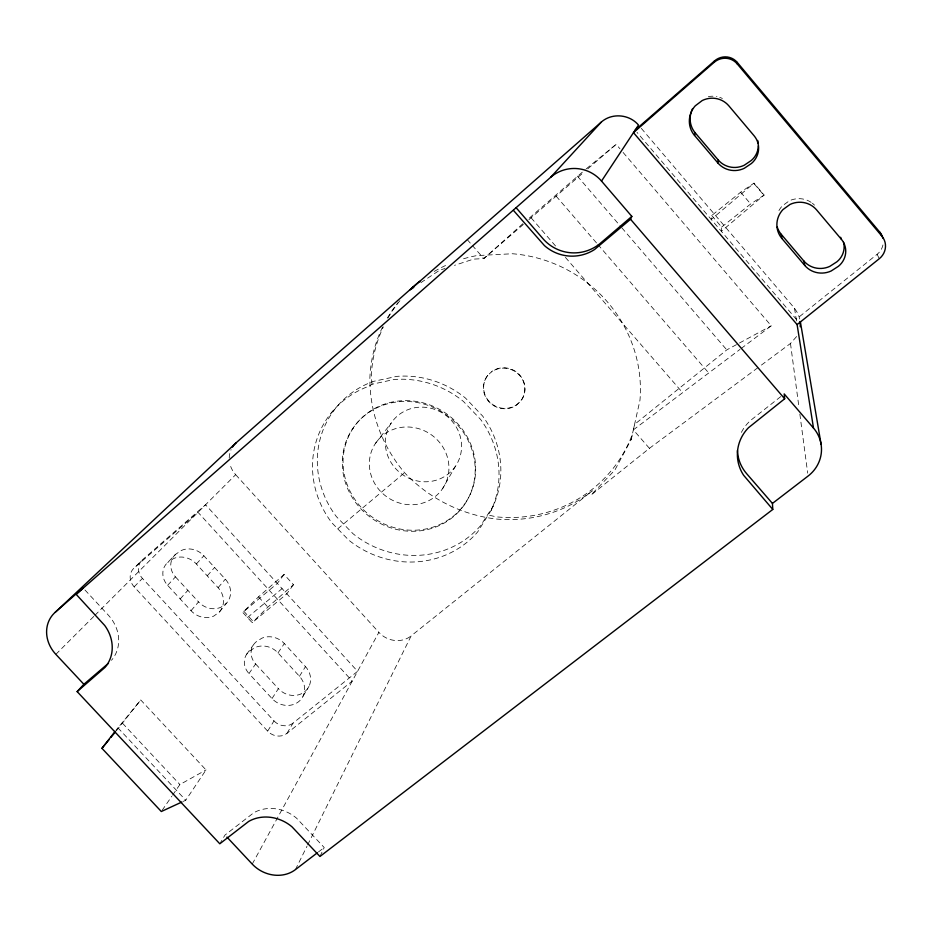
<?xml version="1.0" encoding="UTF-8"?>
<svg xmlns="http://www.w3.org/2000/svg" width="932" height="932" viewBox="0 0 932 932"><rect width="100%" height="100%" fill="white"/><g stroke="black" fill="none" stroke-linecap="round" stroke-linejoin="round"><path stroke-width="0.7" stroke-dasharray="4.66 3.5" d="M711.733 215.478L721.636 227.105L721.321 231.299L764.112 195.068L754.011 183.138L740.66 192.213L711.733 215.478L711.256 219.486L754.011 183.138M757.844 367.732L649.429 448.327L591.086 495.008L614.864 470.089L631.162 439.589L639.969 400.271A135.757 130.923 29.5 0 0 512.449 253.749L476.73 255.613A135.757 130.923 29.5 0 0 461.573 259.364M631.162 439.589L632.478 433.963A135.757 130.923 29.5 0 1 496.43 516.864L488.193 515L477.708 531.881A94.412 88.936 33.3 0 1 348.673 540.082L331.815 522.736A94.412 88.936 33.3 0 1 369.084 386.163L372.043 384.24L394.073 379.51A94.062 88.633 33.3 0 1 463.425 401.436L480.586 419.423A94.062 88.633 33.3 0 1 491.211 510.305L488.193 515M649.429 448.327L633.329 429.873L634.61 424.363L726.785 349.884L738.226 343.687M491.211 510.305L493.086 506.227A93.351 88.039 33.4 0 0 482.578 415.987L465.546 398.127A93.351 88.039 33.4 0 0 396.717 376.377L373.336 381.409A93.351 88.039 33.4 0 0 336.37 516.584L353.042 533.733A93.351 88.039 33.4 0 0 480.679 525.555L493.086 506.227M319.956 856.473L324.208 847.526L296.539 818.156A36.068 31.525 28.6 0 0 253.655 812.832L225.02 835.037L220.546 842.54M295.421 869.614L306.989 846.244M307.642 844.94L411.152 635.88L592.286 490.803A136.293 131.389 29.5 0 1 495.498 518.949C460.734 514.511 428.662 498.166 404.581 472.722C382.132 446.195 369.573 412.678 369.887 377.868A136.293 131.389 29.5 0 1 382.609 326.934M464.322 504.806A67.57 63.726 33.4 0 0 412.492 401.843A67.57 63.726 33.4 0 0 349.442 492.457A67.57 63.726 33.4 0 0 464.322 504.806L464.835 503.804A67.442 63.621 33.4 0 0 413.109 401.028A67.442 63.621 33.4 0 0 350.164 491.479A67.442 63.621 33.4 0 0 464.835 503.804M252.234 864.092L378.87 632.362A23.323 21.436 28.4 0 0 411.152 635.88M442.525 488.729A40.46 38.165 33.4 0 0 411.187 427.194A40.46 38.165 33.4 0 0 373.697 481.658A40.46 38.165 33.4 0 0 442.525 488.729L455.399 466.338A38.713 36.697 33.5 0 0 425.493 407.331A38.713 36.697 33.5 0 0 389.471 459.697A38.713 36.697 33.5 0 0 455.399 466.338M796.615 336.534L790.487 343.465L759.009 366.858M286.951 733.368L293.056 723.116L357.585 671.32L205.553 504.771L142.468 559.794L134.161 567.972A14.271 12.792 39.9 0 0 134.161 586.834L267.659 731.107A14.05 12.535 30.9 0 0 286.951 733.368L352.249 681.071L198.003 512.309L134.161 567.972M303.005 696.297L308.97 686.406M267.659 731.107L274.008 720.89L142.445 578.411A14.073 12.64 40 0 1 142.468 559.794M299.452 676.283L305.475 666.625L284.342 643.569A19.234 17.347 33 0 0 261.787 638.222L256.067 641.915A16.881 15.215 33.2 0 0 255.648 663.968L248.96 673.545L272.016 698.557A19.456 17.487 31.5 0 0 292.485 704.79L294.733 704.01A19.456 17.487 31.5 0 0 299.452 676.283L278.004 652.913A19.49 17.545 33 0 0 255.147 647.495L249.357 651.212A17.114 15.39 33.1 0 0 248.96 673.545M487.599 375.654L487.797 375.34A20.877 20.131 29.5 0 0 489.719 402.053A20.877 20.131 29.5 0 0 516.899 404.593L520.72 400.97A20.877 20.131 29.5 0 0 518.891 374.14A20.877 20.131 29.5 0 0 491.595 371.682L487.599 375.654A20.9 20.143 29.5 0 0 489.521 402.391A20.9 20.143 29.5 0 0 516.736 404.931L520.545 401.308A20.9 20.143 29.5 0 0 518.716 374.466A20.9 20.143 29.5 0 0 491.397 371.996M272.016 698.557L278.388 688.666A19.188 17.277 31.5 0 0 298.578 694.806L300.791 694.037A19.188 17.277 31.5 0 0 305.475 666.625M183.185 801.427L185.748 800.239L206.019 769.937L140.755 699.979L116.116 730.082M278.004 652.913L284.342 643.569M162.121 810.339L171.814 796.278M172.618 795.101L179.888 784.558L206.019 769.937M246.467 654.52L253.213 645.177M293.452 584.713L286.835 593.812L252.199 622.704L242.751 612.406L258.502 596.864L284.097 574.45L293.452 584.713L267.868 607.093L252.199 622.704M284.097 574.45L277.328 583.397L242.751 612.406M375.445 443.446L391.242 422.988M116.255 730.898L140.755 699.979M219.404 611.986L226.558 603.179A19.362 17.498 37.3 0 0 225.311 579.168L203.863 555.775A19.421 17.545 38.9 0 0 181.251 550.509L175.589 554.33L167.702 562.485A17.277 15.576 39 0 0 167.62 585.308L191.013 610.693A19.63 17.696 37.3 0 0 213.789 616.075L219.404 611.986A19.63 17.696 37.3 0 0 218.111 587.673L196.361 563.965A19.688 17.755 38.8 0 0 173.445 558.618L167.702 562.485M218.111 587.673L225.311 579.168M352.319 429.186L353.053 428.324M191.013 610.693L198.539 601.932A19.362 17.498 37.3 0 0 221 607.233L226.558 603.179M207.242 575.836L214.593 567.483M180.191 598.95L187.868 590.34M196.361 563.965L203.863 555.775M331.023 413.202L335.66 408.181M167.62 585.308L175.472 576.885A17.044 15.401 39 0 1 175.589 554.33M134.161 586.834L142.445 578.411M55.85 654.346L93.864 616.355M94.901 615.33L235.668 474.679A23.708 21.914 41.6 0 1 229.924 464.02M522.899 223.68L483.813 258.595L473.479 259.131L454.49 265.364M529.434 217.971L585.133 169.764M523.388 224.414L483.813 258.595L472.734 245.908M528.887 219.672L583.42 172.595M587.777 168.832L616.157 144.332L619.931 148.759M337.745 528.828L404.581 472.722M247.481 617.555L282.081 588.605M586.24 168.855L616.157 144.332M882.953 244.965A16.287 15.541 -26.3 0 1 877.14 254.296L796.254 319.222L636.999 132.356M721.636 227.105L750.656 203.992L764.112 195.068M780.76 396.601L752.299 419.062A40.996 38.888 -2.7 0 0 739.985 435.547M318.441 851.941L324.208 847.526M633.329 429.873L739.996 349.395M741.15 348.521L771.253 325.816L620.887 149.866M420.798 282.711L439.566 270.257L444.983 268.474M293.056 723.116C287.382 727.612 278.691 726.133 274.008 720.89M739.495 342.999L771.253 325.816M122.523 723.267L179.888 784.558M117.886 727.799L185.748 800.239M84.952 589.979L108.229 615.027A36.837 32.469 39.5 0 1 111.467 660.31M175.472 576.885L198.539 601.932M255.648 663.968L278.388 688.666M243.718 611.147L253.155 621.434M258.502 596.864L267.868 607.093M235.668 474.679L378.87 632.362M467.2 239.571L471.813 244.848M531.089 217.773L556.823 247.469M565.398 257.372L682.62 392.687M556.136 196.151L596.888 243.38M597.843 244.475L708.728 372.986M577.374 176.113L620.875 226.709M621.83 227.804L726.785 349.884M641.309 128.36L794.518 308.259L798.153 313.909L799.726 318.965M754.035 183.604L764.158 195.569M740.66 192.213L750.656 203.992M877.14 254.296L879.272 258.735M794.518 308.259L796.883 323.241M790.487 343.465L798.899 406.876M799.854 414.088L807.694 473.176M372.043 384.24L371.309 376.307A135.757 130.923 29.5 0 1 383.378 326.841M708.355 96.625A22.333 21.785 -50.5 0 1 716.964 96.625M719.737 97.371A22.333 21.785 -50.5 0 1 722.382 98.489M778.942 210.574A22.17 21.424 -28.5 0 1 782.298 205.902L789.299 200.811A22.17 21.424 -28.5 0 1 811.248 202.43M812.389 203.258A22.17 21.424 -28.5 0 1 814.486 205.156M387.351 318.068A136.293 131.389 29.5 0 1 397.941 302.772M229.237 458.101A23.708 21.914 41.6 0 1 231.113 449.62M388.015 317.952A135.757 130.923 29.5 0 1 400.189 300.349M434.219 271.433A135.757 130.923 29.5 0 1 446.999 264.863"/><path stroke-width="1.4" d="M108.45 663.293L83.88 684.286L77.146 691.602L219.801 843.786L248.681 821.43A36.43 31.781 28.6 0 1 291.996 826.824L319.956 856.473L772.791 509.443L772.442 503.42L808.079 476.054A35.917 34.041 -3.2 0 0 813.496 428.056L797.105 324.592L879.272 258.735A16.531 15.774 -25.8 0 0 881.975 236.274L737.189 63.877L737.247 62.397A16.496 15.972 -54.6 0 0 714.471 60.964L635.123 130.154M717.815 162.902L694.526 135.431A22.671 22.123 -50.2 0 1 695.214 105.864L702.262 100.516A22.671 22.123 -50.2 0 1 728.882 105.887L754.139 135.827A19.863 19.351 -42.5 0 1 751.472 163.45L744.249 168.319A22.613 22.042 -42.9 0 1 717.815 162.902L718.176 159.931L695.237 132.88A22.333 21.785 -50.5 0 1 692.627 108.566M694.526 135.431L695.237 132.88M797.105 324.592L633.469 132.647L714.052 62.409L714.471 60.964M513.474 210.422L544.451 245.605A41.66 41.427 56.8 0 0 594.569 249.52L630.556 219.276L631.826 216.399L601.513 181.076A36.103 35.905 66.1 0 0 550.591 177.36L76.156 594.325L104.745 625.5A37.222 32.748 39.4 0 1 104.978 667.44L77.146 691.602M601.513 181.076L638.49 125.051C629.438 114.228 611.951 112.632 601.326 122.057L410.243 289.724L413.761 287.382M181.891 802.021L161.318 811.516L101.949 748.326L115.23 731.224M101.949 748.326L109.102 739.612M110.885 737.433L115.358 731.981M550.591 177.36L601.326 122.057M83.88 684.286L55.85 654.346A32.224 28.379 39.7 0 1 55.268 612.242L236.204 442.735L412.934 287.114M76.156 594.325L83.006 587.882L55.268 612.242M631.826 216.399L600.534 243.124A41.194 40.973 59.3 0 1 542.925 238.65L516.072 207.673M813.496 428.056L784.185 393.91L784.674 398.78L748.466 427.741A41.462 39.307 -2.4 0 0 743.631 475.285L772.791 509.443M317.299 852.827L295.421 869.614A31.525 27.529 28.5 0 1 252.234 864.092L226.965 837.111M772.442 503.42L746.695 473.724A40.996 38.888 -2.7 0 1 737.445 450.494M630.556 219.276L784.674 398.78M777.241 227.035A22.17 21.424 -28.5 0 0 781.249 234.34L803.815 260.96L804.794 265.48A22.485 21.622 -24.5 0 0 831.134 271.002L838.416 266.307A19.758 18.99 -24.6 0 0 841.433 239.361L840.664 237.287M781.249 234.34L781.878 238.452L804.794 265.48M841.433 239.361L816.595 209.898A22.508 21.751 -27.9 0 0 790.056 204.423L782.95 209.584A22.508 21.751 -27.9 0 0 781.878 238.452M737.247 62.397L879.796 232.161L881.975 236.274M800.355 321.657L821.069 444.203M800.145 321.54L800.273 326.783M714.052 62.409A16.753 16.228 -54.5 0 1 737.189 63.877M718.176 159.931A22.263 21.704 -43.4 0 0 744.202 165.267L751.308 160.467A19.56 19.059 -43 0 0 758.333 145.905M757.693 140.464A19.56 19.059 -43 0 1 758.205 143.155M803.815 260.96A22.147 21.308 -25.1 0 0 829.76 266.401L836.924 261.776A19.456 18.71 -25.1 0 0 843.553 242.285M232.487 447.08A23.708 21.914 41.6 0 1 236.204 442.735M412.095 287.79A135.757 130.923 29.5 0 1 419.75 281.278M879.796 232.161A16.287 15.541 -26.3 0 1 882.849 238.173"/></g></svg>
